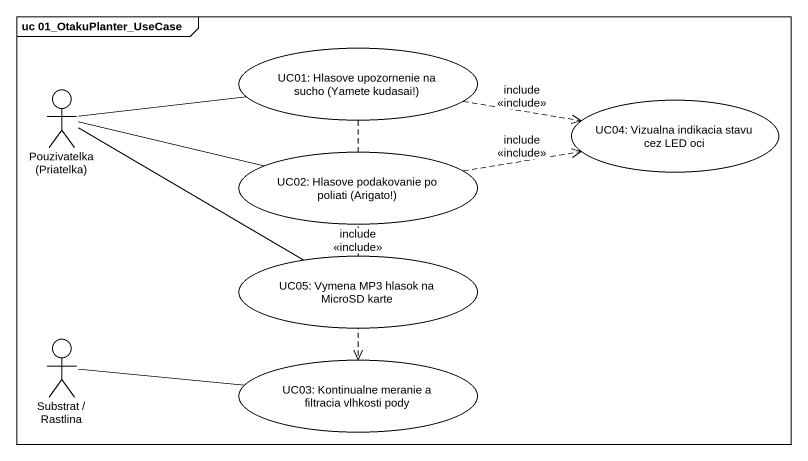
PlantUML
@startuml
mainframe uc 01_OtakuPlanter_UseCase
usecase "UC01: Hlasove upozornenie na sucho (Yamete kudasai!)" as UC01_Hlasove_upozornenie_na
actor "Pouzivatelka (Priatelka)" as Pouzivatelka_Priatelka
usecase "UC04: Vizualna indikacia stavu cez LED oci" as UC04_Vizualna_indikacia
usecase "UC02: Hlasove podakovanie po poliati (Arigato!)" as UC02_Hlasove_podakovanie_po
usecase "UC05: Vymena MP3 hlasok na MicroSD karte" as UC05_Vymena_MP3_hlasok_na
actor "Substrat / Rastlina" as Substrat_Rastlina
usecase "UC03: Kontinualne meranie a filtracia vlhkosti pody" as UC03_Kontinualne_meranie_a
UC01_Hlasove_upozornenie_na .right.> UC04_Vizualna_indikacia : include\n<<include>>
UC01_Hlasove_upozornenie_na ..> UC03_Kontinualne_meranie_a : include\n<<include>>
Pouzivatelka_Priatelka -right- UC01_Hlasove_upozornenie_na
Pouzivatelka_Priatelka -right- UC02_Hlasove_podakovanie_po
Pouzivatelka_Priatelka -right- UC05_Vymena_MP3_hlasok_na
UC02_Hlasove_podakovanie_po .right.> UC04_Vizualna_indikacia : include\n<<include>>
Substrat_Rastlina -right- UC03_Kontinualne_meranie_a
@enduml
